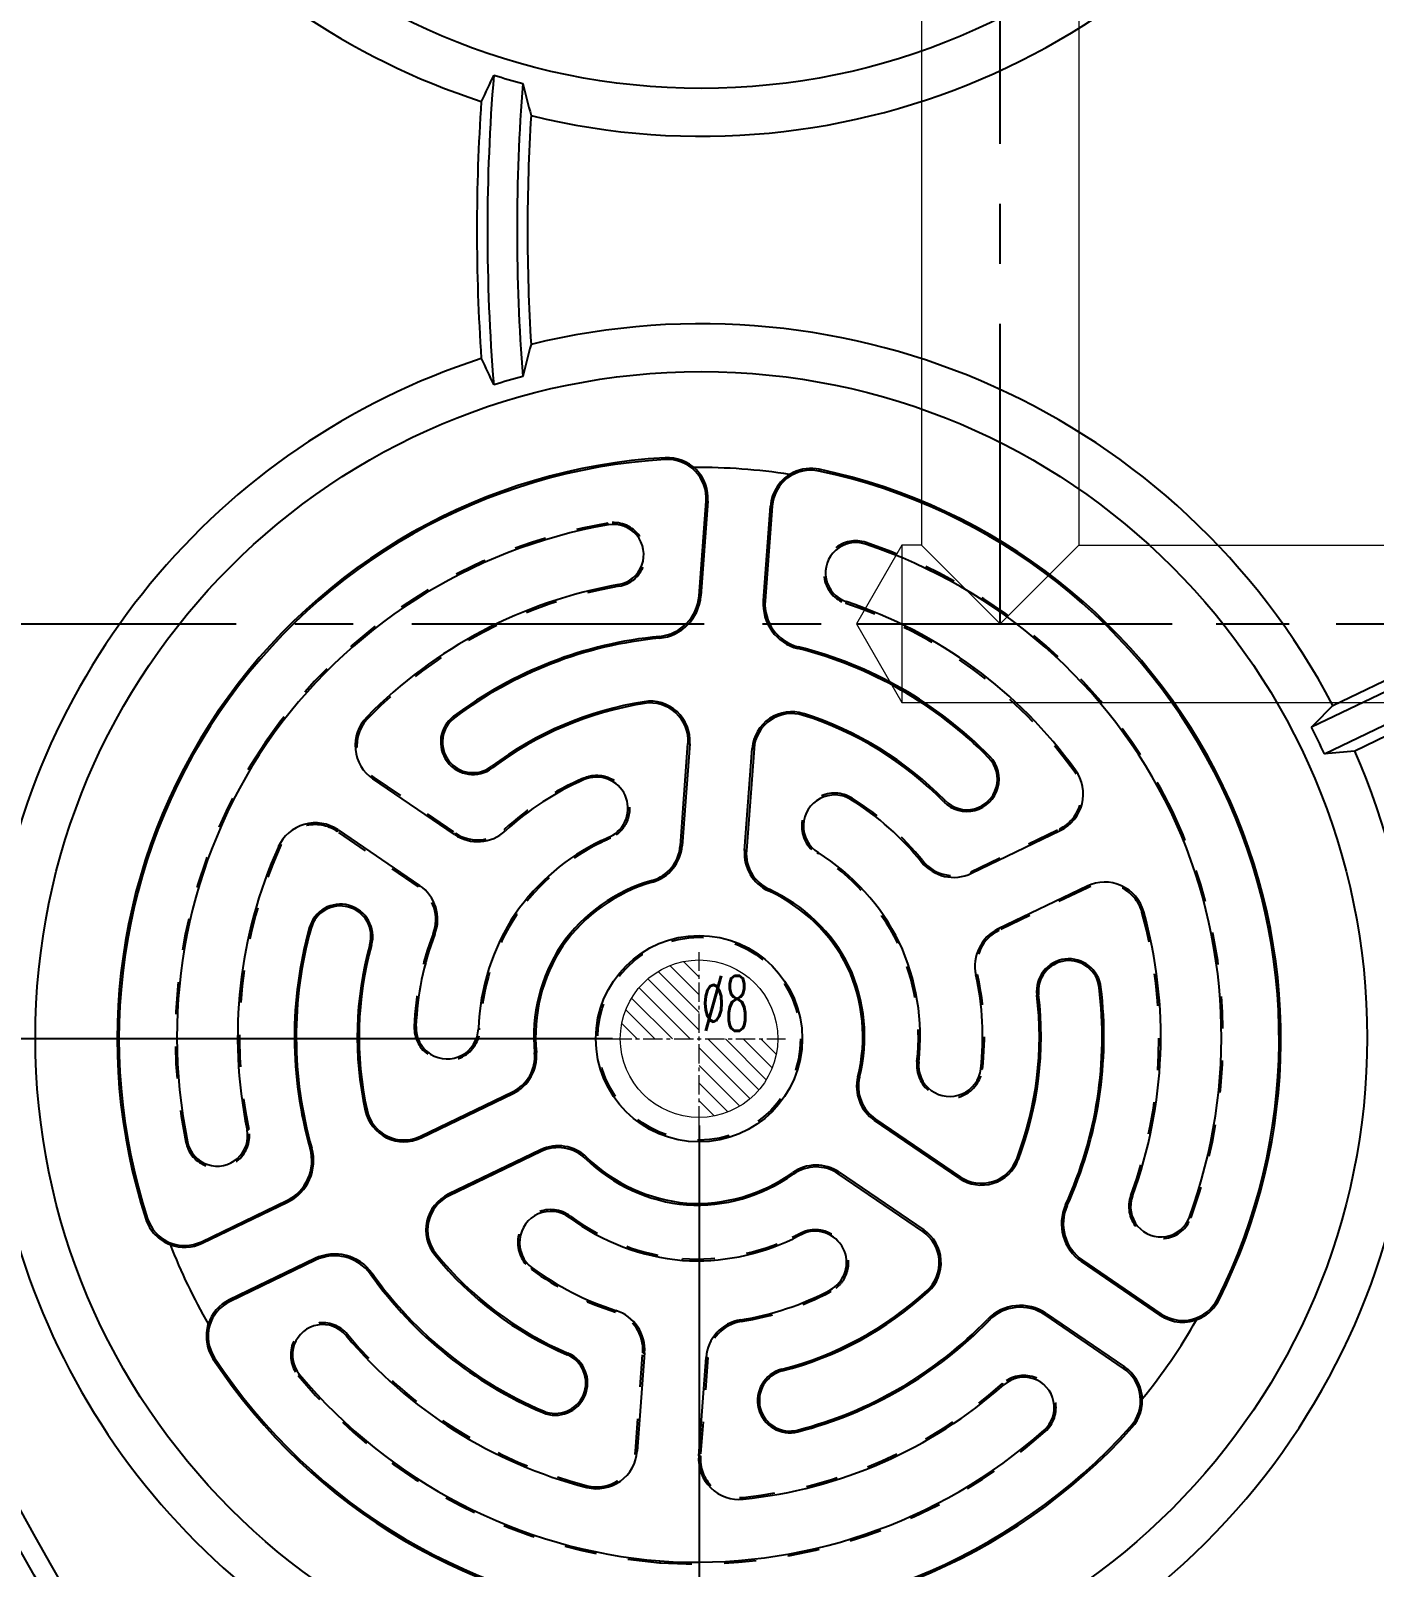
# Model space of a CAD drawing. Header units: millimetres. Extents: x -2414 to 10498, y -2238 to 649.
# Drawn here: x 1566.5 to 1634.8, y -1019.5 to -941.5 of the extents above; entities that cross this region are included whole.
import ezdxf
from ezdxf.enums import TextEntityAlignment as Align

# ---------------------------------------------------------------- set-up
doc = ezdxf.new("R2010")
doc.units = ezdxf.units.MM
doc.header["$LTSCALE"] = 16.335
doc.header["$PDMODE"] = 3
doc.header["$PDSIZE"] = 0.3125
doc.linetypes.add('CENTER', pattern=[0.6, 0.375, -0.075, 0.075, -0.075])
doc.linetypes.add('HIDDEN', pattern=[0.2, 0.1, -0.1])
doc.layers.get('0').update_dxf_attribs({"linetype": 'CONTINUOUS'})
doc.layers.get('Defpoints').update_dxf_attribs({"linetype": 'CONTINUOUS'})
doc.layers.add('cool', color=153, linetype='HIDDEN', lineweight=9)
doc.layers.add('epin', color=13, linetype='CONTINUOUS', lineweight=9)
doc.layers.add('DEFAULT_2', color=8, linetype='HIDDEN')
doc.styles.get("Standard").update_dxf_attribs({"font": 'txt', "width": 0.8})
doc.styles.add('TXT05', font='txt.shx', dxfattribs={"width": 0.5, "bigfont": 'gbcbig.shx'})
doc.dimstyles.new('01', dxfattribs={"dimtxt": 5, "dimasz": 5, "dimexe": 0, "dimexo": 0, "dimgap": 0, "dimtad": 0, "dimzin": 0, "dimdsep": 46, "dimtxsty": 'Standard', "dimcen": 0, "dimclrd": 4, "dimclre": 4, "dimclrt": 6, "dimazin": 0, "dimtfac": 1, "dimtofl": 0, "dimtmove": 0, "dimatfit": 3, "dimfxl": 0, "dimtolj": 1, "dimtzin": 0, "dimarcsym": 0})

# ---------------------------------------------------------------- blocks, each defined once
blk = doc.blocks.new('epin_ejp_8')
at = {"layer": 'epin'}
h = blk.add_hatch(dxfattribs=at)
h.set_pattern_fill('_ANSI31', color=123, scale=0.2, angle=90, style=0)
h.set_pattern_definition([(135, (-53719.9451, 249.93315), (-0.449012806, -0.449012806), [])])
h.paths.add_polyline_path([(0, 4, 0.414214), (-4, 0), (0, 0)])
h.paths.add_polyline_path([(4, 0), (0, 0), (0, -4, 0.414214)])
at = {"layer": 'epin', "color": 1, "linetype": 'CENTER', "ltscale": 0.16}
for p, q in [((0, -4.4), (0, 4.4)), ((-4.4, 0), (4.4, 0))]:
    blk.add_line(p, q, dxfattribs=at)
at = {"layer": 'epin'}
blk.add_circle((0, 0), 4, dxfattribs=at)
at = {"layer": 'epin', "color": 6, "style": 'TXT05', "width": 0.5}
blk.add_text('%%c8', height=2.8, dxfattribs=at).set_placement((1.327, 1.8), align=Align.MIDDLE)
blk = doc.blocks.new('10')
at = {"layer": 'epin', "linetype": 'ByBlock'}
blk.add_blockref('epin_ejp_8', (-203.941, -992.701), dxfattribs=at)
blk = doc.blocks.new('9')
at = {"color": 1, "linetype": 'CENTER', "ltscale": 2.487909}
for p, q in [((-788.638, -971.63), (-788.638, -756.63)), ((-795.948, -971.63), (-523.638, -971.63))]:
    blk.add_line(p, q, dxfattribs=at)
at = {"layer": 'cool', "linetype": 'ByBlock', "ltscale": 0.932966}
for p, q in [((-784.638, -767.63), (-784.638, -967.63)), ((-792.638, -860.63), (-792.638, -967.63)), ((-793.638, -967.63), (-795.948, -971.63)), ((-793.638, -967.63), (-793.638, -975.63)), ((-792.638, -967.63), (-793.638, -967.63)), ((-792.638, -967.63), (-788.638, -971.63)), ((-788.638, -971.63), (-784.638, -967.63)), ((-784.638, -967.63), (-647.638, -967.63)), ((-795.948, -971.63), (-793.638, -975.63)), ((-793.638, -975.63), (-647.638, -975.63))]:
    blk.add_line(p, q, dxfattribs=at)
blk = doc.blocks.new('*D390')
at = {"color": 4, "linetype": 'ByBlock', "lineweight": -2, "transparency": 16777216}
blk.add_line((1509.763, -971.63), (1483.807, -971.63), dxfattribs=at)
at = {"layer": 'Defpoints', "color": 0, "linetype": 'ByBlock', "transparency": 16777216}
for p in [(1483.807, -971.63), (1509.763, -971.63), (1685.757, -971.63)]:
    blk.add_point(p, dxfattribs=at)
at = {"color": 6, "linetype": 'ByBlock', "transparency": 16777216, "insert": (1478.807, -971.63), "char_height": 5, "attachment_point": 5}
blk.add_mtext('\\A1;0.00', dxfattribs=at)
blk = doc.blocks.new('*D395')
at = {"color": 4, "linetype": 'ByBlock', "lineweight": -2, "transparency": 16777216}
blk.add_line((1551.357, -873.63), (1483.807, -873.63), dxfattribs=at)
at = {"layer": 'Defpoints', "color": 0, "linetype": 'ByBlock', "transparency": 16777216}
for p in [(1483.807, -873.63), (1551.357, -873.63), (1685.757, -971.63)]:
    blk.add_point(p, dxfattribs=at)
at = {"color": 6, "linetype": 'ByBlock', "transparency": 16777216, "insert": (1476.474, -873.63), "char_height": 5, "attachment_point": 5}
blk.add_mtext('\\A1;98.00', dxfattribs=at)
blk = doc.blocks.new('*D396')
at = {"color": 4, "linetype": 'ByBlock', "lineweight": -2, "transparency": 16777216}
blk.add_line((1563.497, -856.63), (1483.807, -856.63), dxfattribs=at)
at = {"layer": 'Defpoints', "color": 0, "linetype": 'ByBlock', "transparency": 16777216}
for p in [(1483.807, -856.63), (1563.497, -856.63), (1685.757, -971.63)]:
    blk.add_point(p, dxfattribs=at)
at = {"color": 6, "linetype": 'ByBlock', "transparency": 16777216, "insert": (1475.807, -856.63), "char_height": 5, "attachment_point": 5}
blk.add_mtext('\\A1;115.00', dxfattribs=at)
blk = doc.blocks.new('*D397')
at = {"color": 4, "linetype": 'ByBlock', "lineweight": -2, "transparency": 16777216}
for p, q in [((1503.807, -859.325), (1493.807, -864.371)), ((1662.21, -859.325), (1503.807, -859.325)), ((1493.807, -864.371), (1483.807, -864.371))]:
    blk.add_line(p, q, dxfattribs=at)
at = {"layer": 'Defpoints', "color": 0, "linetype": 'ByBlock', "transparency": 16777216}
for p in [(1662.21, -859.325), (1483.807, -864.371), (1685.757, -971.63)]:
    blk.add_point(p, dxfattribs=at)
at = {"color": 6, "linetype": 'ByBlock', "transparency": 16777216, "insert": (1475.474, -864.371), "char_height": 5, "attachment_point": 5}
blk.add_mtext('\\A1;112.30', dxfattribs=at)
blk = doc.blocks.new('*D398')
at = {"color": 4, "linetype": 'ByBlock', "lineweight": -2, "transparency": 16777216}
blk.add_line((1579.357, -839.63), (1483.807, -839.63), dxfattribs=at)
at = {"layer": 'Defpoints', "color": 0, "linetype": 'ByBlock', "transparency": 16777216}
for p in [(1483.807, -839.63), (1579.357, -839.63), (1685.757, -971.63)]:
    blk.add_point(p, dxfattribs=at)
at = {"color": 6, "linetype": 'ByBlock', "transparency": 16777216, "insert": (1475.141, -839.63), "char_height": 5, "attachment_point": 5}
blk.add_mtext('\\A1;132.00', dxfattribs=at)
blk = doc.blocks.new('*D399')
at = {"color": 4, "linetype": 'ByBlock', "lineweight": -2, "transparency": 16777216}
for p, q in [((1503.807, -809.63), (1493.807, -812.63)), ((1625.357, -809.63), (1503.807, -809.63)), ((1493.807, -812.63), (1483.807, -812.63))]:
    blk.add_line(p, q, dxfattribs=at)
at = {"layer": 'Defpoints', "color": 0, "linetype": 'ByBlock', "transparency": 16777216}
for p in [(1625.357, -809.63), (1483.807, -812.63), (1685.757, -971.63)]:
    blk.add_point(p, dxfattribs=at)
at = {"color": 6, "linetype": 'ByBlock', "transparency": 16777216, "insert": (1475.141, -812.63), "char_height": 5, "attachment_point": 5}
blk.add_mtext('\\A1;162.00', dxfattribs=at)
blk = doc.blocks.new('*D400')
at = {"color": 4, "linetype": 'ByBlock', "lineweight": -2, "transparency": 16777216}
blk.add_line((1660.357, -801.63), (1483.807, -801.63), dxfattribs=at)
at = {"layer": 'Defpoints', "color": 0, "linetype": 'ByBlock', "transparency": 16777216}
for p in [(1483.807, -801.63), (1660.357, -801.63), (1685.757, -971.63)]:
    blk.add_point(p, dxfattribs=at)
at = {"color": 6, "linetype": 'ByBlock', "transparency": 16777216, "insert": (1475.474, -801.63), "char_height": 5, "attachment_point": 5}
blk.add_mtext('\\A1;170.00', dxfattribs=at)
blk = doc.blocks.new('*D401')
at = {"color": 4, "linetype": 'ByBlock', "lineweight": -2, "transparency": 16777216}
blk.add_line((1527.948, -781.63), (1483.807, -781.63), dxfattribs=at)
at = {"layer": 'Defpoints', "color": 0, "linetype": 'ByBlock', "transparency": 16777216}
for p in [(1483.807, -781.63), (1527.948, -781.63, 0), (1685.757, -971.63)]:
    blk.add_point(p, dxfattribs=at)
at = {"color": 6, "linetype": 'ByBlock', "transparency": 16777216, "insert": (1475.474, -781.63), "char_height": 5, "attachment_point": 5}
blk.add_mtext('\\A1;190.00', dxfattribs=at)
blk = doc.blocks.new('*D402')
at = {"color": 4, "linetype": 'ByBlock', "lineweight": -2, "transparency": 16777216}
blk.add_line((1547.357, -1022.63), (1483.807, -1022.63), dxfattribs=at)
at = {"layer": 'Defpoints', "color": 0, "linetype": 'ByBlock', "transparency": 16777216}
for p in [(1685.757, -971.63), (1483.807, -1022.63), (1547.357, -1022.63)]:
    blk.add_point(p, dxfattribs=at)
at = {"color": 6, "linetype": 'ByBlock', "transparency": 16777216, "insert": (1477.141, -1022.63), "char_height": 5, "attachment_point": 5}
blk.add_mtext('\\A1;51.00', dxfattribs=at)
blk = doc.blocks.new('*D403')
at = {"color": 4, "linetype": 'ByBlock', "lineweight": -2, "transparency": 16777216}
blk.add_line((1554.892, -1061.63), (1483.807, -1061.63), dxfattribs=at)
at = {"layer": 'Defpoints', "color": 0, "linetype": 'ByBlock', "transparency": 16777216}
for p in [(1685.757, -971.63), (1483.807, -1061.63), (1554.892, -1061.63)]:
    blk.add_point(p, dxfattribs=at)
at = {"color": 6, "linetype": 'ByBlock', "transparency": 16777216, "insert": (1476.807, -1061.63), "char_height": 5, "attachment_point": 5}
blk.add_mtext('\\A1;90.00', dxfattribs=at)
blk = doc.blocks.new('*D404')
at = {"color": 4, "linetype": 'ByBlock', "lineweight": -2, "transparency": 16777216}
blk.add_line((1601.357, -1078.63), (1483.807, -1078.63), dxfattribs=at)
at = {"layer": 'Defpoints', "color": 0, "linetype": 'ByBlock', "transparency": 16777216}
for p in [(1685.757, -971.63), (1483.807, -1078.63), (1601.357, -1078.63)]:
    blk.add_point(p, dxfattribs=at)
at = {"color": 6, "linetype": 'ByBlock', "transparency": 16777216, "insert": (1475.474, -1078.63), "char_height": 5, "attachment_point": 5}
blk.add_mtext('\\A1;107.00', dxfattribs=at)
blk = doc.blocks.new('*D405')
at = {"color": 4, "linetype": 'ByBlock', "lineweight": -2, "transparency": 16777216}
blk.add_line((1661.357, -1100.13), (1483.807, -1100.13), dxfattribs=at)
at = {"layer": 'Defpoints', "color": 0, "linetype": 'ByBlock', "transparency": 16777216}
for p in [(1685.757, -971.63), (1483.807, -1100.13), (1661.357, -1100.13)]:
    blk.add_point(p, dxfattribs=at)
at = {"color": 6, "linetype": 'ByBlock', "transparency": 16777216, "insert": (1474.807, -1100.13), "char_height": 5, "attachment_point": 5}
blk.add_mtext('\\A1;128.50', dxfattribs=at)
blk = doc.blocks.new('*D406')
at = {"color": 4, "linetype": 'ByBlock', "lineweight": -2, "transparency": 16777216}
blk.add_line((1592.072, -1116.63), (1483.807, -1116.63), dxfattribs=at)
at = {"layer": 'Defpoints', "color": 0, "linetype": 'ByBlock', "transparency": 16777216}
for p in [(1685.757, -971.63), (1483.807, -1116.63), (1592.072, -1116.63)]:
    blk.add_point(p, dxfattribs=at)
at = {"color": 6, "linetype": 'ByBlock', "transparency": 16777216, "insert": (1475.141, -1116.63), "char_height": 5, "attachment_point": 5}
blk.add_mtext('\\A1;145.00', dxfattribs=at)
blk = doc.blocks.new('*D407')
at = {"color": 4, "linetype": 'ByBlock', "lineweight": -2, "transparency": 16777216}
blk.add_line((1528.636, -1161.63), (1483.807, -1161.63), dxfattribs=at)
at = {"layer": 'Defpoints', "color": 0, "linetype": 'ByBlock', "transparency": 16777216}
for p in [(1685.757, -971.63), (1483.807, -1161.63), (1528.636, -1161.63, 0)]:
    blk.add_point(p, dxfattribs=at)
at = {"color": 6, "linetype": 'ByBlock', "transparency": 16777216, "insert": (1475.474, -1161.63), "char_height": 5, "attachment_point": 5}
blk.add_mtext('\\A1;190.00', dxfattribs=at)
blk = doc.blocks.new('*D409')
at = {"color": 4, "linetype": 'ByBlock', "lineweight": -2, "transparency": 16777216}
blk.add_line((1605.757, -1080.458), (1605.757, -1191.921), dxfattribs=at)
at = {"layer": 'Defpoints', "color": 0, "linetype": 'ByBlock', "transparency": 16777216}
for p in [(1685.757, -971.63), (1605.757, -1080.458), (1605.757, -1191.921)]:
    blk.add_point(p, dxfattribs=at)
at = {"color": 6, "linetype": 'ByBlock', "transparency": 16777216, "insert": (1605.757, -1198.921), "char_height": 5, "attachment_point": 5, "rotation": 90}
blk.add_mtext('\\A1;80.00', dxfattribs=at)
blk = doc.blocks.new('*D410')
at = {"color": 4, "linetype": 'ByBlock', "lineweight": -2, "transparency": 16777216}
blk.add_line((1551.757, -1027.03), (1551.757, -1191.921), dxfattribs=at)
at = {"layer": 'Defpoints', "color": 0, "linetype": 'ByBlock', "transparency": 16777216}
for p in [(1685.757, -971.63), (1551.757, -1027.03), (1551.757, -1191.921)]:
    blk.add_point(p, dxfattribs=at)
at = {"color": 6, "linetype": 'ByBlock', "transparency": 16777216, "insert": (1551.757, -1200.588), "char_height": 5, "attachment_point": 5, "rotation": 90}
blk.add_mtext('\\A1;134.00', dxfattribs=at)
blk = doc.blocks.new('*D411')
at = {"color": 4, "linetype": 'ByBlock', "lineweight": -2, "transparency": 16777216}
blk.add_line((1525.757, -1156.423), (1525.757, -1191.921), dxfattribs=at)
at = {"layer": 'Defpoints', "color": 0, "linetype": 'ByBlock', "transparency": 16777216}
for p in [(1685.757, -971.63), (1525.757, -1156.423, 0), (1525.757, -1191.921)]:
    blk.add_point(p, dxfattribs=at)
at = {"color": 6, "linetype": 'ByBlock', "transparency": 16777216, "insert": (1525.757, -1200.255), "char_height": 5, "attachment_point": 5, "rotation": 90}
blk.add_mtext('\\A1;160.00', dxfattribs=at)
blk = doc.blocks.new('*D413')
at = {"color": 4, "linetype": 'ByBlock', "lineweight": -2, "transparency": 16777216}
blk.add_line((1629.757, -805.23), (1629.757, -748.81), dxfattribs=at)
at = {"layer": 'Defpoints', "color": 0, "linetype": 'ByBlock', "transparency": 16777216}
for p in [(1629.757, -748.81), (1629.757, -805.23), (1685.757, -971.63)]:
    blk.add_point(p, dxfattribs=at)
at = {"color": 6, "linetype": 'ByBlock', "transparency": 16777216, "insert": (1629.757, -741.476), "char_height": 5, "attachment_point": 5, "rotation": 90}
blk.add_mtext('\\A1;56.00', dxfattribs=at)
blk = doc.blocks.new('*D414')
at = {"color": 4, "linetype": 'ByBlock', "lineweight": -2, "transparency": 16777216}
blk.add_line((1615.757, -770.93), (1615.757, -748.81), dxfattribs=at)
at = {"layer": 'Defpoints', "color": 0, "linetype": 'ByBlock', "transparency": 16777216}
for p in [(1615.757, -748.81), (1615.757, -770.93), (1685.757, -971.63)]:
    blk.add_point(p, dxfattribs=at)
at = {"color": 6, "linetype": 'ByBlock', "transparency": 16777216, "insert": (1615.757, -741.81), "char_height": 5, "attachment_point": 5, "rotation": 90}
blk.add_mtext('\\A1;70.00', dxfattribs=at)
blk = doc.blocks.new('*D391')
at = {"color": 4, "linetype": 'ByBlock', "lineweight": -2, "transparency": 16777216}
blk.add_line((1534.257, -947.23), (1534.257, -748.81), dxfattribs=at)
at = {"layer": 'Defpoints', "color": 0, "linetype": 'ByBlock', "transparency": 16777216}
for p in [(1534.257, -748.81), (1534.257, -947.23), (1685.757, -971.63)]:
    blk.add_point(p, dxfattribs=at)
at = {"color": 6, "linetype": 'ByBlock', "transparency": 16777216, "insert": (1534.257, -740.476), "char_height": 5, "attachment_point": 5, "rotation": 90}
blk.add_mtext('\\A1;151.50', dxfattribs=at)
blk = doc.blocks.new('*D392')
at = {"color": 4, "linetype": 'ByBlock', "lineweight": -2, "transparency": 16777216}
blk.add_line((1555.757, -869.23), (1555.757, -748.81), dxfattribs=at)
at = {"layer": 'Defpoints', "color": 0, "linetype": 'ByBlock', "transparency": 16777216}
for p in [(1555.757, -748.81), (1555.757, -869.23), (1685.757, -971.63)]:
    blk.add_point(p, dxfattribs=at)
at = {"color": 6, "linetype": 'ByBlock', "transparency": 16777216, "insert": (1555.757, -740.476), "char_height": 5, "attachment_point": 5, "rotation": 90}
blk.add_mtext('\\A1;130.00', dxfattribs=at)
blk = doc.blocks.new('*D393')
at = {"color": 4, "linetype": 'ByBlock', "lineweight": -2, "transparency": 16777216}
blk.add_line((1583.757, -835.23), (1583.757, -748.81), dxfattribs=at)
at = {"layer": 'Defpoints', "color": 0, "linetype": 'ByBlock', "transparency": 16777216}
for p in [(1583.757, -748.81), (1583.757, -835.23), (1685.757, -971.63)]:
    blk.add_point(p, dxfattribs=at)
at = {"color": 6, "linetype": 'ByBlock', "transparency": 16777216, "insert": (1583.757, -740.476), "char_height": 5, "attachment_point": 5, "rotation": 90}
blk.add_mtext('\\A1;102.00', dxfattribs=at)
blk = doc.blocks.new('*D394')
at = {"color": 4, "linetype": 'ByBlock', "lineweight": -2, "transparency": 16777216}
blk.add_line((1525.757, -778.707), (1525.757, -748.81), dxfattribs=at)
at = {"layer": 'Defpoints', "color": 0, "linetype": 'ByBlock', "transparency": 16777216}
for p in [(1525.757, -748.81), (1525.757, -778.707, 0), (1685.757, -971.63)]:
    blk.add_point(p, dxfattribs=at)
at = {"color": 6, "linetype": 'ByBlock', "transparency": 16777216, "insert": (1525.757, -740.476), "char_height": 5, "attachment_point": 5, "rotation": 90}
blk.add_mtext('\\A1;160.00', dxfattribs=at)
blk = doc.blocks.new('*D416')
at = {"color": 4, "linetype": 'ByBlock', "lineweight": -2, "transparency": 16777216}
blk.add_line((1600.462, -906.143), (1600.462, -748.849), dxfattribs=at)
at = {"layer": 'Defpoints', "color": 0, "linetype": 'ByBlock', "transparency": 16777216}
for p in [(1600.462, -748.849), (1600.462, -906.143), (1685.757, -971.63)]:
    blk.add_point(p, dxfattribs=at)
at = {"color": 6, "linetype": 'ByBlock', "transparency": 16777216, "insert": (1600.462, -741.182), "char_height": 5, "attachment_point": 5, "rotation": 90}
blk.add_mtext('\\A1;85.30', dxfattribs=at)
blk = doc.blocks.new('*D417')
at = {"color": 4, "linetype": 'ByBlock', "lineweight": -2, "transparency": 16777216}
blk.add_line((1529.857, -951.63), (1485.216, -951.63), dxfattribs=at)
at = {"layer": 'Defpoints', "color": 0, "linetype": 'ByBlock', "transparency": 16777216}
for p in [(1485.216, -951.63), (1529.857, -951.63), (1685.757, -971.63)]:
    blk.add_point(p, dxfattribs=at)
at = {"color": 6, "linetype": 'ByBlock', "transparency": 16777216, "insert": (1478.216, -951.63), "char_height": 5, "attachment_point": 5}
blk.add_mtext('\\A1;20.00', dxfattribs=at)
blk = doc.blocks.new('*D418')
at = {"color": 4, "linetype": 'ByBlock', "lineweight": -2, "transparency": 16777216}
blk.add_line((1596.062, -910.543), (1485.216, -910.543), dxfattribs=at)
at = {"layer": 'Defpoints', "color": 0, "linetype": 'ByBlock', "transparency": 16777216}
for p in [(1485.216, -910.543), (1596.062, -910.543), (1685.757, -971.63)]:
    blk.add_point(p, dxfattribs=at)
at = {"color": 6, "linetype": 'ByBlock', "transparency": 16777216, "insert": (1478.216, -910.543), "char_height": 5, "attachment_point": 5}
blk.add_mtext('\\A1;61.09', dxfattribs=at)
blk = doc.blocks.new('*D419')
at = {"color": 4, "linetype": 'ByBlock', "lineweight": -2, "transparency": 16777216}
blk.add_line((1596.055, -992.701), (1485.216, -992.701), dxfattribs=at)
at = {"layer": 'Defpoints', "color": 0, "linetype": 'ByBlock', "transparency": 16777216}
for p in [(1685.757, -971.63), (1485.216, -992.701), (1596.055, -992.701)]:
    blk.add_point(p, dxfattribs=at)
at = {"color": 6, "linetype": 'ByBlock', "transparency": 16777216, "insert": (1478.216, -992.701), "char_height": 5, "attachment_point": 5}
blk.add_mtext('\\A1;21.07', dxfattribs=at)
blk = doc.blocks.new('*D420')
at = {"color": 4, "linetype": 'ByBlock', "lineweight": -2, "transparency": 16777216}
blk.add_line((1660.686, -1043.93), (1485.216, -1043.93), dxfattribs=at)
at = {"layer": 'Defpoints', "color": 0, "linetype": 'ByBlock', "transparency": 16777216}
for p in [(1685.757, -971.63), (1485.216, -1043.93), (1660.686, -1043.93)]:
    blk.add_point(p, dxfattribs=at)
at = {"color": 6, "linetype": 'ByBlock', "transparency": 16777216, "insert": (1477.549, -1043.93), "char_height": 5, "attachment_point": 5}
blk.add_mtext('\\A1;72.30', dxfattribs=at)
blk = doc.blocks.new('*D421')
at = {"color": 4, "linetype": 'ByBlock', "lineweight": -2, "transparency": 16777216}
blk.add_line((1600.455, -997.101), (1600.455, -1192.265), dxfattribs=at)
at = {"layer": 'Defpoints', "color": 0, "linetype": 'ByBlock', "transparency": 16777216}
for p in [(1685.757, -971.63), (1600.455, -997.101), (1600.455, -1192.265)]:
    blk.add_point(p, dxfattribs=at)
at = {"color": 6, "linetype": 'ByBlock', "transparency": 16777216, "insert": (1600.455, -1199.932), "char_height": 5, "attachment_point": 5, "rotation": 90}
blk.add_mtext('\\A1;85.30', dxfattribs=at)

msp = doc.modelspace()

# ---------------------------------------------------------------- linework, layer by layer
at = {"color": 7, "linetype": 'Continuous'}
for p, q in [((1598.728, -963.187), (1598.734, -963.278)), ((1606.565, -963.775), (1606.546, -963.864)), ((1600.456, -970.204), (1600.817, -965.396)), ((1600.906, -965.403), (1600.545, -970.211)), ((1600.817, -965.396), (1600.906, -965.403)), ((1603.721, -970.449), (1604.082, -965.641)), ((1604.171, -965.647), (1603.81, -970.456)), ((1604.082, -965.641), (1604.171, -965.647)), ((1654.093, -966.041), (1631.577, -976.882)), ((1632.657, -975.769), (1652.549, -966.191)), ((1595.84, -966.595), (1595.825, -966.507)), ((1608.912, -967.576), (1608.941, -967.491)), ((1632.23, -978.237), (1654.745, -967.396)), ((1653.665, -968.509), (1633.773, -978.087)), ((1596.369, -969.632), (1596.384, -969.72)), ((1600.545, -970.211), (1600.456, -970.204)), ((1603.81, -970.456), (1603.721, -970.449)), ((1607.937, -970.5), (1607.908, -970.585)), ((1598.445, -972.355), (1598.437, -972.266)), ((1605.478, -972.883), (1605.499, -972.796)), ((1597.663, -975.581), (1597.677, -975.669)), ((1583.572, -976.362), (1583.636, -976.424)), ((1588.034, -976.396), (1587.98, -976.324)), ((1605.77, -976.189), (1605.743, -976.274)), ((1578.476, -977.714), (1578.402, -977.664)), ((1599.504, -982.894), (1599.893, -977.709)), ((1599.982, -977.715), (1599.593, -982.901)), ((1599.893, -977.709), (1599.982, -977.715)), ((1602.769, -983.139), (1603.158, -977.954)), ((1603.158, -977.954), (1603.247, -977.96)), ((1603.247, -977.96), (1602.858, -983.146)), ((1615.169, -978.431), (1615.233, -978.369)), ((1583.883, -979.504), (1583.934, -979.43)), ((1588.021, -982.326), (1583.883, -979.504)), ((1589.899, -978.875), (1589.953, -978.947)), ((1594.622, -979.541), (1594.586, -979.459)), ((1619.587, -979.063), (1619.514, -979.116)), ((1608.186, -980.558), (1608.234, -980.482)), ((1612.955, -980.605), (1612.891, -980.668)), ((1624.424, -981.161), (1624.504, -981.122)), ((1582.067, -982.168), (1582.117, -982.094)), ((1582.117, -982.094), (1586.255, -984.915)), ((1588.072, -982.252), (1588.021, -982.326)), ((1590.614, -982.141), (1590.554, -982.075)), ((1595.887, -982.45), (1595.923, -982.532)), ((1614.298, -984.297), (1618.81, -982.124)), ((1618.771, -982.044), (1618.81, -982.124)), ((1579.078, -982.952), (1579.16, -982.988)), ((1599.593, -982.901), (1599.504, -982.894)), ((1602.858, -983.146), (1602.769, -983.139)), ((1606.501, -983.246), (1606.453, -983.322)), ((1611.761, -983.727), (1611.831, -983.671)), ((1586.255, -984.915), (1586.205, -984.989)), ((1598.089, -984.749), (1598.064, -984.663)), ((1614.298, -984.297), (1614.259, -984.216)), ((1620.17, -984.948), (1615.657, -987.121)), ((1620.17, -984.948), (1620.209, -985.029)), ((1603.981, -985.191), (1604.018, -985.11)), ((1591.125, -986.338), (1591.198, -986.39)), ((1623.047, -986.25), (1622.961, -986.274)), ((1580.74, -987.093), (1580.653, -987.069)), ((1615.696, -987.202), (1615.657, -987.121)), ((1583.729, -987.924), (1583.815, -987.948)), ((1587.03, -987.397), (1586.947, -987.365)), ((1593.532, -987.981), (1593.458, -987.93)), ((1610.63, -987.803), (1610.549, -987.84)), ((1608.004, -989.066), (1608.085, -989.027)), ((1614.521, -989.459), (1614.608, -989.44)), ((1620.786, -990.097), (1620.875, -990.086)), ((1617.707, -990.473), (1617.618, -990.483)), ((1586.073, -992.077), (1585.984, -992.074)), ((1589.244, -992.193), (1589.333, -992.196)), ((1592.188, -993.403), (1592.099, -993.411)), ((1611.617, -993.871), (1611.528, -993.861)), ((1614.769, -994.23), (1614.858, -994.24)), ((1608.525, -994.628), (1608.612, -994.65)), ((1586.293, -997.654), (1590.978, -995.398)), ((1586.332, -997.734), (1591.017, -995.478)), ((1590.978, -995.398), (1591.017, -995.478)), ((1583.497, -996.355), (1583.585, -996.335)), ((1577.487, -997.322), (1577.575, -997.305)), ((1609.373, -996.855), (1609.424, -996.781)), ((1613.669, -999.785), (1609.373, -996.855)), ((1609.424, -996.781), (1613.72, -999.711)), ((1574.467, -997.94), (1574.379, -997.957)), ((1586.332, -997.734), (1586.293, -997.654)), ((1580.78, -998.261), (1580.694, -998.285)), ((1592.398, -998.348), (1587.713, -1000.603)), ((1592.437, -998.428), (1587.752, -1000.684)), ((1592.398, -998.348), (1592.437, -998.428)), ((1594.751, -998.727), (1594.689, -998.791)), ((1616.678, -998.844), (1616.594, -998.812)), ((1605.196, -999.51), (1605.248, -999.583)), ((1607.529, -999.56), (1607.579, -999.486)), ((1611.825, -1002.49), (1607.529, -999.56)), ((1607.579, -999.486), (1611.875, -1002.416)), ((1613.72, -999.711), (1613.669, -999.785)), ((1575.168, -1003.01), (1579.512, -1000.918)), ((1575.207, -1003.091), (1579.551, -1000.999)), ((1579.512, -1000.918), (1579.551, -1000.999)), ((1587.752, -1000.684), (1587.713, -1000.603)), ((1599.828, -1001.057), (1599.821, -1001.146)), ((1619.08, -1001.134), (1619.161, -1001.171)), ((1622.476, -1000.697), (1622.392, -1000.666)), ((1572.348, -1001.873), (1572.436, -1001.844)), ((1593.861, -1001.783), (1593.914, -1001.711)), ((1625.371, -1001.758), (1625.455, -1001.789)), ((1605.62, -1002.665), (1605.578, -1002.586)), ((1611.875, -1002.416), (1611.825, -1002.49)), ((1575.207, -1003.091), (1575.168, -1003.01)), ((1587.024, -1003.679), (1587.094, -1003.623)), ((1580.933, -1003.868), (1576.588, -1005.96)), ((1580.972, -1003.949), (1576.627, -1006.041)), ((1580.933, -1003.868), (1580.972, -1003.949)), ((1591.974, -1004.333), (1591.921, -1004.405)), ((1599.61, -1003.963), (1599.617, -1003.873)), ((1619.887, -1004.025), (1619.937, -1003.951)), ((1623.871, -1006.741), (1619.887, -1004.025)), ((1619.937, -1003.951), (1623.921, -1006.667)), ((1583.84, -1004.615), (1583.767, -1004.667)), ((1576.627, -1006.041), (1576.588, -1005.96)), ((1607.105, -1005.468), (1607.147, -1005.548)), ((1612.098, -1005.56), (1612.037, -1005.494)), ((1626.878, -1005.963), (1626.797, -1005.922)), ((1596.23, -1006.504), (1596.203, -1006.589)), ((1618.042, -1006.729), (1618.093, -1006.656)), ((1622.026, -1009.446), (1618.042, -1006.729)), ((1618.093, -1006.656), (1622.077, -1009.372)), ((1623.921, -1006.667), (1623.871, -1006.741)), ((1602.574, -1006.98), (1602.587, -1007.068)), ((1615.107, -1006.96), (1615.171, -1007.023)), ((1582.52, -1007.774), (1582.588, -1007.717)), ((1575.757, -1008.954), (1575.834, -1008.903)), ((1593.759, -1008.756), (1593.794, -1008.674)), ((1597.687, -1008.657), (1597.312, -1013.651)), ((1597.597, -1008.65), (1597.687, -1008.657)), ((1600.437, -1013.886), (1600.812, -1008.891)), ((1600.812, -1008.891), (1600.901, -1008.898)), ((1580.154, -1009.75), (1580.085, -1009.808)), ((1604.681, -1009.575), (1604.658, -1009.488)), ((1622.077, -1009.372), (1622.026, -1009.446)), ((1615.941, -1010.281), (1615.881, -1010.214)), ((1592.544, -1011.611), (1592.509, -1011.693)), ((1605.456, -1012.579), (1605.478, -1012.666)), ((1617.985, -1012.588), (1618.045, -1012.655)), ((1622.451, -1012.456), (1622.383, -1012.395)), ((1597.312, -1013.651), (1597.223, -1013.645)), ((1600.527, -1013.893), (1600.437, -1013.886)), ((1594.746, -1015.492), (1594.768, -1015.406)), ((1602.7, -1016.089), (1602.691, -1016)), ((1598.465, -1019.229), (1598.458, -1019.318))]:
    msp.add_line(p, q, dxfattribs=at)
at = {"color": 1, "linetype": 'CENTER', "ltscale": 2.425712}
msp.add_line((1490.757, -971.63), (1880.757, -971.63), dxfattribs=at)
at = {"color": 7, "linetype": 'Continuous'}
for centre, radius in [((1685.757, -951.63), 138.414), ((1685.757, -951.63), 138.114), ((1685.757, -951.63), 137.266), ((1685.757, -951.63), 136.266), ((1600.572, -910.596), 33.834), ((1600.565, -992.648), 33.834), ((1600.455, -992.701), 5.242), ((1664.713, -1043.811), 33.834)]:
    msp.add_circle(centre, radius, dxfattribs=at)
for centre, radius, start, end in [((1600.572, -910.596), 36.261, 56.52344, 252.03656), ((1600.572, -910.596), 36.261, 256.19599, 332.24701), ((1689.768, -991.956), 110.782, 154.20475, 154.97218), ((1685.757, -951.63), 96.056, 175.29408, 184.69592), ((1600.572, -910.596), 34.79, 252.35333, 254.88282), ((1685.757, -951.63), 94.552, 175.48242, 184.50758), ((1682.901, -921.396), 94.2, 193.99823, 195.02069), ((1685.757, -951.63), 96.59, 176.11743, 183.87257), ((1685.757, -951.63), 94.018, 176.45092, 183.53908), ((1600.565, -992.648), 36.261, 27.74299, 103.79401), ((1682.896, -981.863), 94.2, 164.96931, 165.99177), ((1600.565, -992.648), 36.261, 107.95344, 303.46656), ((1689.776, -911.303), 110.782, 205.01782, 205.78525), ((1600.565, -992.648), 34.79, 105.10718, 107.63667), ((1600.455, -992.701), 29.565, 93.34792, 198.07208), ((1600.455, -992.701), 29.473, 93.34792, 198.07208), ((1598.847, -965.246), 2.062, 355.71, 93.30513), ((1598.849, -965.248), 1.973, 355.71, 93.34792), ((1600.565, -992.648), 28.96, 81.07783, 90.71851), ((1606.139, -965.795), 1.973, 78.07208, 175.71), ((1600.455, -992.701), 29.473, 333.34792, 78.07208), ((1600.455, -992.701), 29.564, 333.34792, 78.07208), ((1606.139, -965.795), 2.063, 115.75923, 175.71), ((1600.41, -992.849), 26.649, 99.87266, 145.39223), ((1596.105, -968.114), 1.541, 279.87265, 99.87266), ((1608.425, -969.038), 1.541, 71.54734, 251.54735), ((1600.478, -992.854), 26.649, 26.02777, 71.54734), ((1600.41, -992.849), 23.566, 99.87265, 135.60197), ((1598.223, -970.037), 2.239, 275.4754, 355.71), ((1598.223, -970.037), 2.329, 275.4754, 355.71), ((1606.043, -970.624), 2.329, 175.71, 255.9446), ((1606.043, -970.624), 2.239, 175.71, 255.9446), ((1600.478, -992.854), 23.566, 35.81803, 71.54735), ((1600.41, -992.849), 20.678, 95.4754, 126.94878), ((1600.41, -992.849), 20.588, 95.4754, 126.94878), ((1600.478, -992.854), 20.588, 44.47122, 75.9446), ((1600.478, -992.854), 20.678, 44.47122, 75.9446), ((1600.41, -992.849), 17.486, 99.03723, 126.94878), ((1597.979, -977.565), 2.009, 355.71, 99.03723), ((1585.043, -977.803), 2.06, 135.60197, 235.70999), ((1588.967, -977.636), 1.641, 126.94878, 306.94878), ((1600.41, -992.849), 17.396, 99.03723, 126.94878), ((1597.979, -977.565), 1.92, 355.71, 99.03723), ((1605.162, -978.104), 2.009, 72.38277, 175.71), ((1605.162, -978.104), 1.92, 72.38277, 175.71), ((1600.478, -992.854), 17.396, 44.47122, 72.38277), ((1600.478, -992.854), 17.486, 44.47122, 72.38277), ((1588.967, -977.636), 1.551, 126.94878, 306.94878), ((1600.565, -992.648), 34.79, 24.47185, 26.94815), ((1600.576, -992.605), 26.649, 146.02777, 191.54734), ((1614.062, -979.518), 1.641, 224.47122, 44.47122), ((1614.062, -979.518), 1.551, 224.47122, 44.47122), ((1600.565, -992.648), 36.261, 307.62599, 23.67701), ((1617.917, -980.269), 2.06, 295.70996, 35.81803), ((1600.41, -992.849), 14.513, 113.50462, 132.45092), ((1607.344, -981.902), 1.586, 57.91538, 237.91539), ((1600.478, -992.854), 14.513, 38.96908, 57.91538), ((1580.957, -983.795), 2.06, 55.71001, 155.81803), ((1600.349, -992.588), 26.649, 339.87266, 25.39223), ((1589.201, -980.596), 2.094, 235.70999, 312.45092), ((1600.41, -992.849), 11.34, 115.71, 144.96325), ((1600.576, -992.605), 23.566, 155.81803, 191.54735), ((1597.514, -982.745), 1.995, 285.98843, 355.71), ((1597.514, -982.745), 2.085, 285.98843, 355.71), ((1604.848, -983.295), 2.085, 175.71, 245.43157), ((1604.848, -983.295), 1.995, 175.71, 245.43157), ((1600.478, -992.854), 11.34, 26.45675, 57.91539), ((1613.389, -982.41), 2.094, 218.96908, 295.70996), ((1585.076, -986.645), 2.094, 338.96908, 55.71001), ((1600.41, -992.849), 8.516, 105.98843, 144.71557), ((1600.41, -992.849), 8.426, 105.98843, 144.705), ((1621.063, -986.804), 2.06, 15.60197, 115.71004), ((1600.478, -992.854), 8.426, 26.715, 65.43157), ((1600.478, -992.854), 8.516, 26.70443, 65.43157), ((1582.234, -987.508), 1.641, 344.47122, 164.47122), ((1582.234, -987.508), 1.551, 344.47122, 164.47122), ((1600.576, -992.605), 11.34, 146.45675, 177.91539), ((1600.349, -992.588), 23.566, 339.87265, 15.60197), ((1600.576, -992.605), 20.678, 164.47122, 195.9446), ((1600.576, -992.605), 20.588, 164.47122, 195.9446), ((1616.566, -989.008), 2.094, 115.71005, 192.45092), ((1600.576, -992.605), 17.486, 164.47122, 192.38277), ((1600.576, -992.605), 17.396, 164.47122, 192.38277), ((1600.576, -992.605), 14.513, 158.96908, 177.91538), ((1600.576, -992.605), 8.516, 146.70443, 185.43157), ((1600.576, -992.605), 8.426, 146.715, 185.43157), ((1600.349, -992.588), 11.34, 353.50461, 24.96325), ((1619.246, -990.285), 1.641, 6.94878, 186.94878), ((1619.246, -990.285), 1.551, 6.94878, 186.94878), ((1600.349, -992.588), 8.426, 345.98843, 24.705), ((1600.349, -992.588), 8.516, 345.98843, 24.71557), ((1600.349, -992.588), 14.513, 353.50462, 12.45092), ((1600.349, -992.588), 20.588, 335.4754, 6.94878), ((1600.349, -992.588), 20.678, 335.4754, 6.94878), ((1600.349, -992.588), 17.396, 339.03723, 6.94878), ((1600.349, -992.588), 17.486, 339.03723, 6.94878), ((1587.658, -992.135), 1.586, 177.91538, 357.91539), ((1590.112, -993.6), 1.995, 295.71, 5.43157), ((1590.112, -993.6), 2.085, 295.71, 5.43157), ((1685.757, -951.63), 139.276, 197.67954, 342.32046), ((1613.193, -994.05), 1.586, 173.50461, 353.50462), ((1610.548, -995.133), 2.085, 165.98843, 235.71), ((1610.548, -995.133), 1.995, 165.98843, 235.71), ((1685.757, -951.63), 139.577, 198.29371, 341.70629), ((1585.46, -995.924), 2.009, 192.38277, 295.71), ((1585.46, -995.924), 1.92, 192.38277, 295.71), ((1575.977, -997.631), 1.541, 191.54734, 11.54735), ((1593.303, -1000.226), 2.085, 45.98843, 115.71), ((1593.303, -1000.226), 1.995, 45.98843, 115.71), ((1578.541, -998.9), 2.239, 295.71, 15.9446), ((1578.541, -998.9), 2.329, 295.71, 15.9446), ((1600.606, -992.666), 8.516, 225.98843, 264.71557), ((1600.606, -992.666), 8.426, 225.98843, 264.705), ((1614.801, -998.125), 2.009, 235.71, 339.03723), ((1614.801, -998.125), 1.92, 235.71, 339.03723), ((1600.311, -992.644), 8.516, 266.70443, 305.43157), ((1600.311, -992.644), 8.426, 266.715, 305.43157), ((1606.405, -1001.209), 2.085, 55.71, 125.43157), ((1606.405, -1001.209), 1.995, 55.71, 125.43157), ((1588.585, -1002.414), 2.009, 115.71, 219.03723), ((1588.585, -1002.414), 1.92, 115.71, 219.03723), ((1621.199, -1002.1), 2.329, 155.4754, 235.71), ((1621.199, -1002.1), 2.239, 155.4754, 235.71), ((1623.923, -1001.228), 1.541, 159.87265, 339.87266), ((1574.312, -1001.232), 1.973, 198.07208, 295.71), ((1592.918, -1003.058), 1.586, 53.50461, 233.50462), ((1600.606, -992.666), 11.34, 233.50461, 264.96325), ((1600.311, -992.644), 11.34, 266.45675, 295.71), ((1610.743, -1004.076), 1.92, 312.38277, 55.71), ((1610.743, -1004.076), 2.009, 312.38277, 55.71), ((1574.312, -1001.232), 2.063, 249.24313, 295.71), ((1600.565, -992.648), 28.96, 201.28528, 210.13472), ((1581.943, -1005.966), 2.329, 35.4754, 115.71), ((1600.606, -992.666), 17.486, 219.03723, 246.94878), ((1600.606, -992.666), 17.396, 219.03723, 246.94878), ((1581.943, -1005.966), 2.239, 35.4754, 115.71), ((1600.606, -992.666), 14.513, 233.50462, 252.45092), ((1600.606, -992.666), 20.678, 215.4754, 246.94878), ((1600.606, -992.666), 20.588, 215.4754, 246.94878), ((1577.483, -1007.819), 1.973, 115.71, 213.34792), ((1577.483, -1007.819), 2.063, 115.71, 162.17687), ((1600.311, -992.644), 14.513, 278.96908, 297.91538), ((1600.311, -992.644), 17.396, 284.47122, 312.38277), ((1600.311, -992.644), 17.486, 284.47122, 312.38277), ((1625.033, -1005.037), 1.973, 235.71, 333.34792), ((1595.598, -1008.5), 2.094, 355.70999, 72.45092), ((1616.781, -1008.58), 2.329, 55.71, 135.9446), ((1616.781, -1008.58), 2.239, 55.71, 135.9446), ((1625.033, -1005.037), 2.063, 235.71, 295.66077), ((1581.337, -1008.762), 1.541, 39.87265, 219.87266), ((1602.9, -1009.048), 2.094, 98.96908, 175.71001), ((1600.311, -992.644), 20.588, 284.47122, 315.9446), ((1600.311, -992.644), 20.678, 284.47122, 315.9446), ((1600.565, -992.648), 28.96, 320.70149, 330.34217), ((1664.713, -1043.811), 36.261, 79.17299, 155.22401), ((1685.757, -951.63), 139.731, 203.9004, 212.0996), ((1600.606, -992.666), 23.566, 219.87265, 255.60197), ((1600.455, -992.701), 29.565, 213.34792, 318.07208), ((1600.455, -992.701), 29.473, 213.34792, 318.07208), ((1593.152, -1010.183), 1.641, 246.94878, 66.94878), ((1593.152, -1010.183), 1.551, 246.94878, 66.94878), ((1600.606, -992.666), 26.649, 219.87266, 265.39223), ((1605.068, -1011.077), 1.641, 104.47122, 284.47122), ((1605.068, -1011.077), 1.551, 104.47122, 284.47122), ((1616.963, -1011.435), 1.541, 311.54734, 131.54735), ((1620.914, -1011.077), 1.973, 318.07208, 55.71), ((1620.915, -1011.079), 2.062, 318.11487, 55.71), ((1600.311, -992.644), 23.566, 275.81803, 311.54735), ((1600.311, -992.644), 26.649, 266.02777, 311.54734), ((1595.258, -1013.497), 2.06, 255.60197, 355.70999), ((1602.491, -1014.04), 2.06, 175.71001, 275.81803)]:
    msp.add_arc(centre, radius, start, end, dxfattribs=at)
for points in [[(1606.565, -963.775), (1606.131, -963.684), (1605.643, -963.744), (1605.244, -963.936)], [(1631.577, -976.882), (1631.938, -976.511), (1632.298, -976.14), (1632.657, -975.769)], [(1633.773, -978.087), (1633.259, -978.136), (1632.744, -978.186), (1632.23, -978.237)], [(1595.49, -982.632), (1595.639, -982.56), (1595.789, -982.493), (1595.94, -982.427)], [(1605.671, -1002.638), (1605.526, -1002.715), (1605.379, -1002.79), (1605.23, -1002.862)], [(1625.928, -1006.896), (1626.328, -1006.703), (1626.679, -1006.36), (1626.878, -1005.963)]]:
    msp.add_open_spline(points, degree=3, dxfattribs=at)
for points, knots in [([(1595.94, -982.427), (1596.307, -982.267), (1596.904, -981.585), (1596.848, -980.27), (1595.886, -979.355), (1594.989, -979.381), (1594.622, -979.541)], [0, 0, 0, 0, 0.250043, 0.500017, 0.749996, 1, 1, 1, 1]), ([(1572.348, -1001.873), (1572.442, -1002.163), (1572.767, -1002.706), (1573.296, -1003.053), (1573.581, -1003.161)], [0, 0, 0, 0, 0.499999, 1, 1, 1, 1]), ([(1607.105, -1005.468), (1607.459, -1005.281), (1608.039, -1004.595), (1607.924, -1003.273), (1606.931, -1002.409), (1606.025, -1002.451), (1605.671, -1002.638)], [0, 0, 0, 0, 0.250004, 0.499983, 0.749958, 1, 1, 1, 1]), ([(1575.519, -1007.187), (1575.426, -1007.477), (1575.367, -1008.107), (1575.59, -1008.7), (1575.757, -1008.954)], [0, 0, 0, 0, 0.500001, 1, 1, 1, 1])]:
    msp.add_open_spline(points, degree=3, knots=knots, dxfattribs=at)
at = {"layer": 'DEFAULT_2', "color": 8, "linetype": 'HIDDEN'}
for p, q in [((1583.934, -979.43), (1588.072, -982.252)), ((1586.205, -984.989), (1582.067, -982.168)), ((1614.259, -984.216), (1618.771, -982.044)), ((1620.209, -985.029), (1615.696, -987.202)), ((1597.223, -1013.645), (1597.597, -1008.65)), ((1600.901, -1008.898), (1600.527, -1013.893))]:
    msp.add_line(p, q, dxfattribs=at)
msp.add_circle((1600.455, -992.701), 5.152, dxfattribs=at)
for centre, radius, start, end in [((1600.41, -992.849), 26.738, 99.87266, 145.39329), ((1596.105, -968.114), 1.631, 279.87265, 99.87266), ((1608.425, -969.038), 1.631, 71.54734, 251.54735), ((1600.478, -992.854), 26.738, 26.0267, 71.54734), ((1600.41, -992.849), 23.476, 99.87265, 135.60197), ((1600.478, -992.854), 23.476, 35.81803, 71.54735), ((1585.043, -977.803), 1.97, 135.60197, 235.70999), ((1600.576, -992.605), 26.738, 146.0267, 191.54734), ((1600.41, -992.849), 14.602, 113.50462, 132.45092), ((1617.917, -980.269), 1.97, 295.70996, 35.81803), ((1607.344, -981.902), 1.676, 57.91538, 237.91539), ((1600.478, -992.854), 14.602, 38.96908, 57.91538), ((1580.957, -983.795), 1.97, 55.71001, 155.81803), ((1600.349, -992.588), 26.738, 339.87266, 25.39329), ((1589.201, -980.596), 2.004, 235.70999, 312.45092), ((1600.576, -992.605), 23.476, 155.81803, 191.54735), ((1600.41, -992.849), 11.25, 115.71, 144.95731), ((1600.478, -992.854), 11.25, 26.46269, 57.91539), ((1613.389, -982.41), 2.004, 218.96908, 295.70996), ((1621.063, -986.804), 1.97, 15.60197, 115.71004), ((1585.076, -986.645), 2.004, 338.96908, 55.71001), ((1600.576, -992.605), 11.25, 146.46269, 177.91539), ((1600.349, -992.588), 23.476, 339.87265, 15.60197), ((1616.566, -989.008), 2.004, 115.71005, 192.45092), ((1600.576, -992.605), 14.602, 158.96908, 177.91538), ((1600.349, -992.588), 11.25, 353.50461, 24.95731), ((1600.349, -992.588), 14.602, 353.50462, 12.45092), ((1587.658, -992.135), 1.676, 177.91538, 357.91539), ((1613.193, -994.05), 1.676, 173.50461, 353.50462), ((1575.977, -997.631), 1.631, 191.54734, 11.54735), ((1623.923, -1001.228), 1.631, 159.87265, 339.87266), ((1592.918, -1003.058), 1.676, 53.50461, 233.50462), ((1600.606, -992.666), 11.25, 233.50461, 264.95731), ((1600.311, -992.644), 11.25, 266.46269, 295.71), ((1600.606, -992.666), 14.602, 233.50462, 252.45092), ((1600.311, -992.644), 14.602, 278.96908, 297.91538), ((1595.598, -1008.5), 2.004, 355.70999, 72.45092), ((1581.337, -1008.762), 1.631, 39.87265, 219.87266), ((1602.9, -1009.048), 2.004, 98.96908, 175.71001), ((1600.606, -992.666), 23.476, 219.87265, 255.60197), ((1600.606, -992.666), 26.738, 219.87266, 265.39329), ((1616.963, -1011.435), 1.631, 311.54734, 131.54735), ((1600.311, -992.644), 23.476, 275.81803, 311.54735), ((1600.311, -992.644), 26.738, 266.0267, 311.54734), ((1595.258, -1013.497), 1.97, 255.60197, 355.70999), ((1602.491, -1014.04), 1.97, 175.71001, 275.81803)]:
    msp.add_arc(centre, radius, start, end, dxfattribs=at)
for points, knots in [([(1594.586, -979.459), (1594.784, -979.373), (1595.217, -979.278), (1596.077, -979.424), (1596.944, -980.223), (1596.982, -981.405), (1596.527, -982.145), (1596.176, -982.422), (1595.978, -982.508)], [0, 0, 0, 0, 0.126193, 0.252379, 0.499994, 0.747604, 0.873803, 1, 1, 1, 1]), ([(1605.632, -1002.557), (1605.823, -1002.457), (1606.258, -1002.355), (1607.12, -1002.461), (1608.02, -1003.227), (1608.104, -1004.404), (1607.682, -1005.167), (1607.338, -1005.447), (1607.147, -1005.548)], [0, 0, 0, 0, 0.126197, 0.252396, 0.500007, 0.747622, 0.873807, 1, 1, 1, 1])]:
    msp.add_open_spline(points, degree=3, knots=knots, dxfattribs=at)
for points in [[(1595.978, -982.508), (1595.827, -982.573), (1595.677, -982.641), (1595.529, -982.713)], [(1605.192, -1002.781), (1605.34, -1002.71), (1605.487, -1002.635), (1605.632, -1002.557)]]:
    msp.add_open_spline(points, degree=3, dxfattribs=at)

# ---------------------------------------------------------------- block references
at = {"linetype": 'ByBlock'}
for name, p in [('9', (2404.396, 0)), ('10', (1804.396, 0))]:
    msp.add_blockref(name, p, dxfattribs=at)

# ---------------------------------------------------------------- dimensions: what is measured, and where the dimension line sits
for feature_location, offset, dtype, origin, picture, middle in [((1525.757, -778.707, 0), (0, 29.897), 1, (1685.757, -971.63), '*D394', (1525.757, -740.476)), ((1534.257, -947.23), (0, 198.42), 1, (1685.757, -971.63), '*D391', (1534.257, -740.476)), ((1555.757, -869.23), (0, 120.42), 1, (1685.757, -971.63), '*D392', (1555.757, -740.476)), ((1583.757, -835.23), (0, 86.42), 1, (1685.757, -971.63), '*D393', (1583.757, -740.476)), ((1600.4621, -906.143), (0, 157.2944), 1, (1685.7574, -971.6296), '*D416', (1600.4621, -741.182)), ((1615.757, -770.93), (0, 22.12), 1, (1685.757, -971.63), '*D414', (1615.757, -741.81)), ((1629.757, -805.23), (0, 56.42), 1, (1685.757, -971.63), '*D413', (1629.757, -741.476)), ((1527.948, -781.63, 0), (-44.14, 0), 0, (1685.757, -971.63), '*D401', (1475.474, -781.63)), ((1660.357, -801.63), (-176.55, 0), 0, (1685.757, -971.63), '*D400', (1475.474, -801.63)), ((1625.357, -809.63), (-141.55, -3), 0, (1685.757, -971.63), '*D399', (1475.141, -812.63)), ((1579.357, -839.63), (-95.55, 0), 0, (1685.757, -971.63), '*D398', (1475.141, -839.63)), ((1563.497, -856.63), (-79.689, 0), 0, (1685.757, -971.63), '*D396', (1475.807, -856.63)), ((1662.2104, -859.3254), (-178.403, -5.0456), 0, (1685.7574, -971.6296), '*D397', (1475.4741, -864.371)), ((1551.357, -873.63), (-67.55, 0), 0, (1685.757, -971.63), '*D395', (1476.474, -873.63)), ((1596.062, -910.543), (-110.846, 0), 0, (1685.757, -971.63), '*D418', (1478.216, -910.543)), ((1529.857, -951.63), (-44.642, 0), 0, (1685.757, -971.63), '*D417', (1478.216, -951.63)), ((1509.762851437, -971.629586051), (-25.955423599, 0), 0, (1685.757408495, -971.629586051), '*D390', (1478.807427838, -971.629586051)), ((1661.357, -1100.13), (-177.55, 0), 0, (1685.757, -971.63), '*D405', (1474.807, -1100.13)), ((1592.072, -1116.63), (-108.265, 0), 0, (1685.757, -971.63), '*D406', (1475.141, -1116.63)), ((1601.357, -1078.63), (-117.55, 0), 0, (1685.757, -971.63), '*D404', (1475.474, -1078.63)), ((1528.636, -1161.63, 0), (-44.828, 0), 0, (1685.757, -971.63), '*D407', (1475.474, -1161.63)), ((1554.892, -1061.63), (-71.084, 0), 0, (1685.757, -971.63), '*D403', (1476.807, -1061.63)), ((1547.357, -1022.63), (-63.55, 0), 0, (1685.757, -971.63), '*D402', (1477.141, -1022.63)), ((1660.686, -1043.93), (-175.47, 0), 0, (1685.757, -971.63), '*D420', (1477.549, -1043.93)), ((1596.055, -992.701), (-110.839, 0), 0, (1685.757, -971.63), '*D419', (1478.216, -992.701)), ((1525.757, -1156.423, 0), (0, -35.498), 1, (1685.757, -971.63), '*D411', (1525.757, -1200.255)), ((1551.757, -1027.03), (0, -164.892), 1, (1685.757, -971.63), '*D410', (1551.757, -1200.588)), ((1600.455, -997.101), (0, -195.164), 1, (1685.757, -971.63), '*D421', (1600.455, -1199.932)), ((1605.757, -1080.458), (0, -111.464), 1, (1685.757, -971.63), '*D409', (1605.757, -1198.921))]:
    dim = msp.add_ordinate_dim(feature_location=feature_location, offset=offset, dtype=dtype, origin=origin, dimstyle='01', dxfattribs=at)
    dim.commit()
    dim.dimension.update_dxf_attribs({"geometry": picture, "text_midpoint": middle})

doc.saveas('drawing.dxf')
